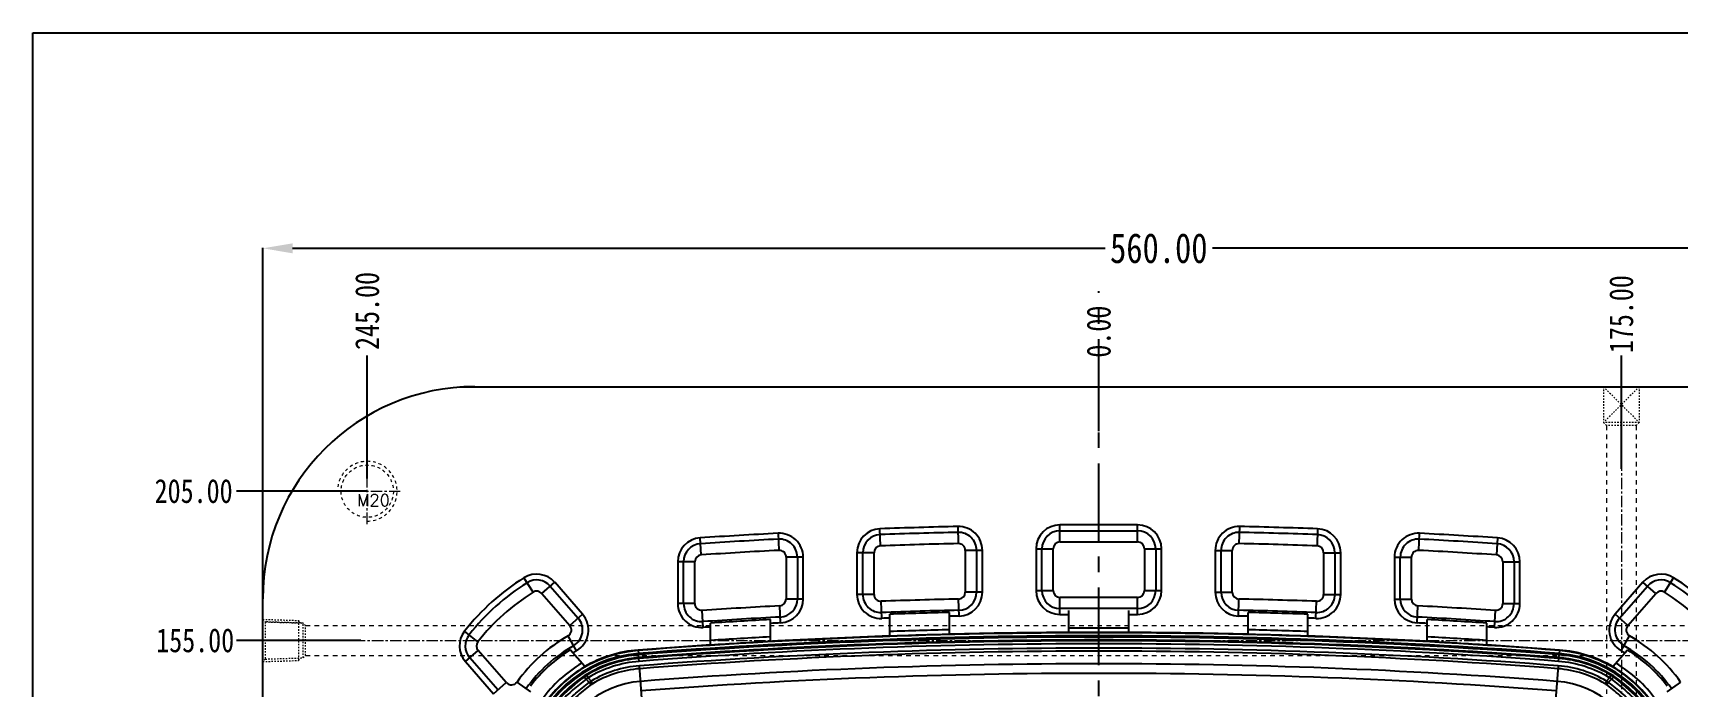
# Model space of a CAD drawing. Header units: millimetres. Extents: x 1147 to 12155, y -6137 to -4403.
# Drawn here: x 3747 to 4297, y -5124 to -4905 of the extents above; entities that cross this region are included whole.
import ezdxf

# ---------------------------------------------------------------- set-up
doc = ezdxf.new("R2010")
doc.units = ezdxf.units.MM
doc.header["$LTSCALE"] = 16.335
doc.header["$PDMODE"] = 3
doc.header["$PDSIZE"] = 0.3125
doc.linetypes.add('CENTER', pattern=[0.6, 0.375, -0.075, 0.075, -0.075])
doc.linetypes.add('HIDDEN', pattern=[0.2, 0.1, -0.1])
doc.layers.get('0').update_dxf_attribs({"linetype": 'CONTINUOUS'})
doc.layers.get('Defpoints').update_dxf_attribs({"linetype": 'CONTINUOUS'})
doc.layers.add('cool', color=153, linetype='HIDDEN', lineweight=9)
doc.layers.add('screw', color=33, linetype='CONTINUOUS', lineweight=13)
doc.layers.add('DEFAULT_2', color=8, linetype='HIDDEN')
doc.styles.get("Standard").update_dxf_attribs({"font": 'txt', "width": 0.8})
doc.styles.add('TXT', font='txt.shx', dxfattribs={"bigfont": 'gbcbig.shx'})
doc.dimstyles.get("Standard").update_dxf_attribs({"dimtxt": 0.15625, "dimasz": 0.1875, "dimexe": 0.125, "dimexo": 0.0625, "dimtad": 0, "dimtih": 1, "dimtoh": 1, "dimdsep": 46, "dimtxsty": 'Standard', "dimcen": 0.09, "dimadec": 0, "dimazin": 0, "dimtp": 0.01, "dimtm": 0.01, "dimtfac": 1, "dimtofl": 0, "dimtmove": 0, "dimatfit": 3, "dimfxl": 0, "dimtolj": 1, "dimarcsym": 0})
doc.dimstyles.new('STANDARD$0', dxfattribs={"dimscale": 2, "dimtxt": 3, "dimasz": 3, "dimexe": 1.25, "dimexo": 0.625, "dimgap": 0.5, "dimtad": 0, "dimdsep": 46, "dimlunit": 6, "dimtxsty": 'Standard', "dimblk": 'CLOSEDBLANK', "dimcen": 0, "dimclrt": 2, "dimazin": 2, "dimtfac": 2, "dimtmove": 1, "dimatfit": 3, "dimfxl": 0, "dimtolj": 1, "dimtzin": 0, "dimarcsym": 0})

# ---------------------------------------------------------------- blocks, each defined once
blk = doc.blocks.new('screw_m20_g')
at = {"layer": 'screw', "color": 1, "linetype": 'CENTER', "ltscale": 0.621977}
for p, q in [((0, -11), (0, 11)), ((-11, 0), (11, 0))]:
    blk.add_line(p, q, dxfattribs=at)
at = {"layer": 'screw', "linetype": 'HIDDEN', "ltscale": 0.621977}
blk.add_circle((0, 0), 8.75, dxfattribs=at)
at = {"layer": 'screw', "color": 92, "linetype": 'HIDDEN', "ltscale": 0.621977}
blk.add_arc((0, 0), 10, 270, 180, dxfattribs=at)
at = {"layer": 'screw', "color": 6, "style": 'TXT'}
blk.add_text('M20', height=4, dxfattribs=at).set_placement((-3.4, -5))
blk = doc.blocks.new('cool_jt_f12')
at = {"layer": 'cool', "ltscale": 0.3}
for p, q in [((0, 7.0785), (0.856, 6.2225)), ((0, 7.0785), (12, 6.7035)), ((0.856, 6.2225), (0.856, -6.2225)), ((13.5, 5.827375), (0.856, 6.2225)), ((0.856, 6.2225), (13.5, 5.827375)), ((12, 6.7035), (12.856, 5.8475)), ((12, 6.7035), (12, -6.7035)), ((14.327375, 5), (13.5, 5.827375)), ((13.5, -5.827375), (13.5, 5.827375)), ((14.327375, -5), (14.327375, 5)), ((13.5, -5.827375), (14.327375, -5)), ((0.856, -6.2225), (0, -7.0785)), ((0, -7.0785), (12, -6.7035)), ((0.856, -6.2225), (13.5, -5.827375)), ((12, -6.7035), (12.856, -5.8475))]:
    blk.add_line(p, q, dxfattribs=at)
blk = doc.blocks.new('*D700')
at = {"color": 4, "lineweight": -2}
for p, q in [((3823.73, -5094.71), (3823.73, -4977.3)), ((3833.73, -4977.43), (4105.82, -4977.43)), ((4373.73, -4977.43), (4141.82, -4977.43)), ((4383.73, -5094.71), (4383.73, -4977.3))]:
    blk.add_line(p, q, dxfattribs=at)
at = {"color": 4}
for points in [[(3833.73, -4975.76), (3833.73, -4979.1), (3823.73, -4977.43)], [(4373.73, -4975.76), (4373.73, -4979.1), (4383.73, -4977.43)]]:
    blk.add_solid(points, dxfattribs=at)
at = {"layer": 'Defpoints', "color": 0}
for p in [(3823.73, -4977.43), (3823.73, -5094.77), (4383.73, -5094.77)]:
    blk.add_point(p, dxfattribs=at)
at = {"color": 6, "insert": (4123.82, -4977.43), "char_height": 10, "attachment_point": 5}
blk.add_mtext('\\A1;560.00', dxfattribs=at)
blk = doc.blocks.new('*D704')
at = {"color": 4, "lineweight": -2}
blk.add_line((4350.88, -5108.77), (4392.48, -5108.77), dxfattribs=at)
at = {"layer": 'Defpoints', "color": 0}
for p in [(4350.82, -5108.77), (4392.48, -5108.77), (4103.73, -5263.77)]:
    blk.add_point(p, dxfattribs=at)
at = {"color": 6, "insert": (4406.34, -5108.77), "char_height": 8, "attachment_point": 5}
blk.add_mtext('\\A1;155.00', dxfattribs=at)
blk = doc.blocks.new('*D705')
at = {"color": 4, "lineweight": -2}
blk.add_line((4348.79, -5058.77), (4392.48, -5058.77), dxfattribs=at)
at = {"layer": 'Defpoints', "color": 0}
for p in [(4348.73, -5058.77), (4392.48, -5058.77), (4103.73, -5263.77)]:
    blk.add_point(p, dxfattribs=at)
at = {"color": 6, "insert": (4406.88, -5058.77), "char_height": 8, "attachment_point": 5}
blk.add_mtext('\\A1;205.00', dxfattribs=at)
blk = doc.blocks.new('*D711')
at = {"color": 4, "lineweight": -2}
blk.add_line((4103.73, -5038.7), (4103.73, -5013.34), dxfattribs=at)
at = {"layer": 'Defpoints', "color": 0}
for p in [(4103.73, -5013.34), (4103.73, -5038.76), (4103.73, -5263.77)]:
    blk.add_point(p, dxfattribs=at)
at = {"color": 6, "insert": (4103.73, -5005.34), "char_height": 8, "attachment_point": 5, "rotation": 90}
blk.add_mtext('\\A1;0.00', dxfattribs=at)
blk = doc.blocks.new('*D712')
at = {"color": 4, "lineweight": -2}
blk.add_line((4278.73, -5051.26), (4278.73, -5013.34), dxfattribs=at)
at = {"layer": 'Defpoints', "color": 0}
for p in [(4278.73, -5013.34), (4278.73, -5051.32), (4103.73, -5263.77)]:
    blk.add_point(p, dxfattribs=at)
at = {"color": 6, "insert": (4278.73, -4999.48), "char_height": 8, "attachment_point": 5, "rotation": 90}
blk.add_mtext('\\A1;175.00', dxfattribs=at)
blk = doc.blocks.new('*D713')
at = {"color": 4, "lineweight": -2}
blk.add_line((4348.73, -5054.5), (4348.73, -5013.34), dxfattribs=at)
at = {"layer": 'Defpoints', "color": 0}
for p in [(4348.73, -5013.34), (4348.73, -5054.56), (4103.73, -5263.77)]:
    blk.add_point(p, dxfattribs=at)
at = {"color": 6, "insert": (4348.73, -4998.41), "char_height": 8, "attachment_point": 5, "rotation": 90}
blk.add_mtext('\\A1;245.00', dxfattribs=at)
blk = doc.blocks.new('*D715')
at = {"color": 4, "lineweight": -2}
blk.add_line((3856.58, -5108.77), (3814.98, -5108.77), dxfattribs=at)
at = {"layer": 'Defpoints', "color": 0}
for p in [(3814.98, -5108.77), (3856.64, -5108.77), (4103.73, -5263.77)]:
    blk.add_point(p, dxfattribs=at)
at = {"color": 6, "insert": (3801.11, -5108.77), "char_height": 8, "attachment_point": 5}
blk.add_mtext('\\A1;155.00', dxfattribs=at)
blk = doc.blocks.new('*D716')
at = {"color": 4, "lineweight": -2}
blk.add_line((3858.67, -5058.77), (3814.98, -5058.77), dxfattribs=at)
at = {"layer": 'Defpoints', "color": 0}
for p in [(3814.98, -5058.77), (3858.73, -5058.77), (4103.73, -5263.77)]:
    blk.add_point(p, dxfattribs=at)
at = {"color": 6, "insert": (3800.58, -5058.77), "char_height": 8, "attachment_point": 5}
blk.add_mtext('\\A1;205.00', dxfattribs=at)
blk = doc.blocks.new('*D721')
at = {"color": 4, "lineweight": -2}
blk.add_line((3858.73, -5054.5), (3858.73, -5013.34), dxfattribs=at)
at = {"layer": 'Defpoints', "color": 0}
for p in [(3858.73, -5013.34), (3858.73, -5054.56), (4103.73, -5263.77)]:
    blk.add_point(p, dxfattribs=at)
at = {"color": 6, "insert": (3858.73, -4998.41), "char_height": 8, "attachment_point": 5, "rotation": 90}
blk.add_mtext('\\A1;245.00', dxfattribs=at)
blk = doc.blocks.new('cool_jt_g15')
at = {"layer": 'cool', "ltscale": 0.3}
for p, q in [((0, 6), (12, 6)), ((0, 6), (12, -6)), ((0, -6), (12, 6)), ((12, -6), (12, 6)), ((12, 6), (13, 5)), ((13, -5), (13, 5)), ((12, -6), (13, -5)), ((0, -6), (12, -6))]:
    blk.add_line(p, q, dxfattribs=at)
blk = doc.blocks.new('37')
at = {"layer": 'cool', "color": 1, "linetype": 'CENTER', "ltscale": 0.621977}
for p, q in [((1175, 240), (1175, 59)), ((1175, -89.89), (1175, 59)), ((1183.89, 50), (720, 50)), ((720, -81), (1175, -81))]:
    blk.add_line(p, q, dxfattribs=at)
at = {"layer": 'cool', "ltscale": 0.932966}
for p, q in [((1170, 227), (1170, 55)), ((1180, 227), (1180, 55)), ((1170, 55), (734.33, 55)), ((1180, 45), (1170, 55)), ((1180, 55), (1170, 45)), ((1181, 55), (1180, 55)), ((1181, 55), (1181, 45)), ((1181, 55), (1183.89, 50)), ((1183.89, 50), (1181, 45)), ((1170, 45), (734.33, 45)), ((1170, -76), (1170, 45)), ((1180, -87), (1180, 45)), ((1180, 45), (1181, 45)), ((734.33, -76), (1170, -76)), ((1175, -81), (1170, -76)), ((1170, -86), (1175, -81)), ((734.33, -86), (1170, -86)), ((1170, -86), (1170, -87)), ((1180, -87), (1170, -87)), ((1175, -89.89), (1170, -87)), ((1180, -87), (1175, -89.89))]:
    blk.add_line(p, q, dxfattribs=at)
at = {"layer": 'cool', "ltscale": 0.3}
for p, q in [((720.86, -74.78), (720, -73.92)), ((720, -73.92), (732, -74.3)), ((720.86, -87.22), (720.86, -74.78)), ((720.86, -74.78), (733.5, -75.17)), ((732, -74.3), (732.86, -75.15)), ((732, -87.7), (732, -74.3)), ((733.5, -75.17), (734.33, -76)), ((733.5, -75.17), (733.5, -86.83)), ((734.33, -76), (734.33, -86)), ((720, -88.08), (720.86, -87.22)), ((720, -88.08), (732, -87.7)), ((733.5, -86.83), (720.86, -87.22)), ((720.86, -87.22), (733.5, -86.83)), ((732, -87.7), (732.86, -86.85)), ((734.33, -86), (733.5, -86.83))]:
    blk.add_line(p, q, dxfattribs=at)
at = {"layer": 'cool', "ltscale": 0.932966, "extrusion": (0, 0, -1), "zscale": -1}
for name, p, rotation in [('cool_jt_g15', (-1175, 240), 270), ('cool_jt_f12', (-720, 50), 180)]:
    blk.add_blockref(name, p, dxfattribs=dict(at, rotation=rotation))

msp = doc.modelspace()

# ---------------------------------------------------------------- linework, layer by layer
at = {"color": 1, "linetype": 'CENTER', "ltscale": 4.241886}
msp.add_line((4103.729, -5532.772), (4103.729, -4991.772), dxfattribs=at)
at = {"color": 7, "linetype": 'Continuous'}
for p, q in [((3889.729, -5023.772), (4317.729, -5023.772)), ((4030.647, -5077.082), (4030.443, -5071.373)), ((4056.545, -5070.605), (4056.676, -5076.316)), ((4090.729, -5075.774), (4090.729, -5070.062)), ((4116.729, -5070.062), (4090.729, -5070.062)), ((4116.729, -5075.774), (4116.729, -5070.062)), ((4150.782, -5076.316), (4150.913, -5070.605)), ((4177.015, -5071.373), (4176.811, -5077.082)), ((3970.58, -5080.118), (3970.208, -5074.417)), ((3996.309, -5072.88), (3996.609, -5078.585)), ((4090.729, -5072.015), (4116.729, -5072.015)), ((4090.729, -5075.774), (4116.729, -5075.774)), ((4210.849, -5078.585), (4211.148, -5072.88)), ((4237.25, -5074.417), (4236.878, -5080.118)), ((3962.729, -5082.4), (3962.729, -5096.43)), ((3968.441, -5082.4), (3962.729, -5082.4)), ((3964.683, -5096.43), (3964.683, -5082.4)), ((3968.441, -5096.43), (3968.441, -5082.4)), ((3999.016, -5080.869), (3999.016, -5094.888)), ((4004.729, -5080.869), (3999.016, -5080.869)), ((4002.775, -5080.869), (4002.775, -5094.888)), ((4004.729, -5094.888), (4004.729, -5080.869)), ((4022.729, -5079.368), (4022.729, -5093.377)), ((4028.441, -5079.368), (4022.729, -5079.368)), ((4024.683, -5093.377), (4024.683, -5079.368)), ((4028.441, -5093.377), (4028.441, -5079.368)), ((4059.016, -5078.603), (4059.016, -5092.607)), ((4064.729, -5078.603), (4059.016, -5078.603)), ((4062.775, -5078.603), (4062.775, -5092.607)), ((4064.729, -5092.607), (4064.729, -5078.603)), ((4082.729, -5078.062), (4082.729, -5092.062)), ((4082.729, -5078.062), (4088.441, -5078.062)), ((4084.683, -5092.062), (4084.683, -5078.062)), ((4088.441, -5092.062), (4088.441, -5078.062)), ((4119.016, -5078.062), (4119.016, -5092.062)), ((4119.016, -5078.062), (4124.729, -5078.062)), ((4122.775, -5078.062), (4122.775, -5092.062)), ((4124.729, -5092.062), (4124.729, -5078.062)), ((4142.729, -5078.603), (4142.729, -5092.607)), ((4142.729, -5078.603), (4148.441, -5078.603)), ((4144.683, -5092.607), (4144.683, -5078.603)), ((4148.441, -5092.607), (4148.441, -5078.603)), ((4179.016, -5079.368), (4179.016, -5093.377)), ((4179.016, -5079.368), (4184.729, -5079.368)), ((4182.775, -5079.368), (4182.775, -5093.377)), ((4184.729, -5093.377), (4184.729, -5079.368)), ((4202.729, -5080.869), (4202.729, -5094.888)), ((4202.729, -5080.869), (4208.441, -5080.869)), ((4204.683, -5094.888), (4204.683, -5080.869)), ((4208.441, -5094.888), (4208.441, -5080.869)), ((4239.016, -5082.4), (4239.016, -5096.43)), ((4239.016, -5082.4), (4244.729, -5082.4)), ((4242.775, -5082.4), (4242.775, -5096.43)), ((4244.729, -5096.43), (4244.729, -5082.4)), ((3914.254, -5092.617), (3911.221, -5087.776)), ((4293.204, -5092.617), (4296.237, -5087.776)), ((3917.191, -5093.05), (3921.494, -5089.292)), ((3917.191, -5093.05), (3926.548, -5103.762)), ((3920.022, -5090.578), (3929.378, -5101.289)), ((3930.85, -5100.004), (3921.494, -5089.292)), ((4028.441, -5093.377), (4022.729, -5093.377)), ((4064.729, -5092.607), (4059.016, -5092.607)), ((4082.729, -5092.062), (4088.441, -5092.062)), ((4119.016, -5092.062), (4124.729, -5092.062)), ((4142.729, -5092.607), (4148.441, -5092.607)), ((4179.016, -5093.377), (4184.729, -5093.377)), ((4285.964, -5089.292), (4276.608, -5100.004)), ((4278.079, -5101.289), (4287.436, -5090.578)), ((4280.91, -5103.762), (4290.267, -5093.05)), ((4290.267, -5093.05), (4285.964, -5089.292)), ((3823.729, -5432.772), (3823.729, -5094.772)), ((3968.441, -5096.43), (3962.729, -5096.43)), ((3971.254, -5104.413), (3970.883, -5098.772)), ((3997.151, -5102.877), (3996.85, -5097.172)), ((4004.729, -5094.888), (3999.016, -5094.888)), ((4031.017, -5101.372), (4030.811, -5095.663)), ((4056.914, -5100.605), (4056.782, -5094.894)), ((4090.729, -5100.062), (4090.729, -5094.349)), ((4116.729, -5094.349), (4090.729, -5094.349)), ((4116.729, -5098.108), (4090.729, -5098.108)), ((4093.729, -5106.087), (4093.729, -5098.759)), ((4113.729, -5106.087), (4113.729, -5098.759)), ((4116.729, -5100.062), (4116.729, -5094.349)), ((4150.543, -5100.605), (4150.676, -5094.894)), ((4176.441, -5101.372), (4176.647, -5095.663)), ((4202.729, -5094.888), (4208.441, -5094.888)), ((4210.307, -5102.877), (4210.608, -5097.172)), ((4236.204, -5104.413), (4236.575, -5098.772)), ((4239.016, -5096.43), (4244.729, -5096.43)), ((3926.548, -5103.762), (3930.85, -5100.004)), ((3973.729, -5110.264), (3973.729, -5102.946)), ((3993.729, -5109.07), (3993.729, -5101.756)), ((4033.729, -5107.279), (4033.729, -5099.972)), ((4053.729, -5106.683), (4053.729, -5099.378)), ((4090.729, -5100.062), (4093.729, -5100.062)), ((4113.729, -5100.062), (4116.729, -5100.062)), ((4153.729, -5106.683), (4153.729, -5099.378)), ((4173.729, -5107.279), (4173.729, -5099.972)), ((4213.729, -5109.07), (4213.729, -5101.756)), ((4233.729, -5110.264), (4233.729, -5102.946)), ((4280.91, -5103.762), (4276.608, -5100.004)), ((3895.813, -5109.177), (3891.325, -5105.643)), ((3928.798, -5112.21), (3925.961, -5107.252)), ((4093.729, -5104.562), (4113.729, -5104.562)), ((4278.66, -5112.21), (4281.497, -5107.252)), ((3891.585, -5115.855), (3895.888, -5112.097)), ((3902.47, -5125.347), (3893.057, -5114.57)), ((3905.301, -5122.874), (3895.888, -5112.097)), ((3931.563, -5117.542), (3926.683, -5111.954)), ((3949.462, -5111.982), (3949.55, -5113.121)), ((3949.754, -5115.773), (3949.582, -5113.536)), ((4257.704, -5115.773), (4257.876, -5113.536)), ((4257.996, -5111.982), (4257.908, -5113.121)), ((4275.894, -5117.542), (4280.775, -5111.954)), ((3891.585, -5115.855), (3900.998, -5126.632)), ((3932.667, -5121.311), (3932.151, -5120.47)), ((3951.179, -5134.314), (3949.867, -5117.245)), ((4257.591, -5117.245), (4256.374, -5133.078)), ((4275.307, -5120.47), (4274.791, -5121.311)), ((3900.998, -5126.632), (3905.301, -5122.874)), ((3913.535, -5126.017), (3908.885, -5122.698)), ((3931.997, -5121.704), (3933.097, -5122.884)), ((3932.667, -5121.311), (3933.695, -5122.414)), ((3934.204, -5123.259), (3933.695, -5122.414)), ((4273.763, -5122.414), (4273.254, -5123.259)), ((4273.763, -5122.414), (4274.791, -5121.311)), ((4274.36, -5122.884), (4275.461, -5121.704)), ((4298.573, -5122.698), (4293.923, -5126.017))]:
    msp.add_line(p, q, dxfattribs=at)
msp.add_lwpolyline([(3746.749, -4905.276), (4655.71, -4905.276), (4655.71, -5670.384), (3746.749, -5670.384)], close=True)
for centre, radius, start, end in [((3894.729, -5094.772), 71, 90, 180), ((4030.729, -5079.368), 8, 92.04984, 180), ((4103.729, -7118.947), 2048.885, 91.319594, 92.049839), ((4056.729, -5078.603), 8, 0, 91.31959), ((4090.729, -5078.062), 8, 90, 180), ((4116.729, -5078.062), 8, 0, 90), ((4150.729, -5078.603), 8, 88.68041, 180), ((4103.729, -7118.947), 2048.885, 87.950161, 88.680406), ((4176.729, -5079.368), 8, 0, 87.95016), ((3970.729, -5082.4), 8, 93.73649, 180), ((3970.729, -5082.4), 6.046, 93.73649, 180), ((4103.729, -7118.947), 2048.885, 93.005295, 93.736489), ((4103.729, -7118.947), 2046.931, 93.005295, 93.736489), ((3996.729, -5080.869), 8, 0, 93.0053), ((3996.729, -5080.869), 6.046, 0, 93.0053), ((4030.729, -5079.368), 6.046, 92.04984, 180), ((4103.729, -7118.947), 2046.931, 91.319594, 92.049839), ((4103.729, -7118.947), 2043.172, 91.319594, 92.049839), ((4056.729, -5078.603), 6.046, 0, 91.31959), ((4056.729, -5078.603), 2.287, 0, 91.31959), ((4090.729, -5078.062), 6.046, 90, 180), ((4090.729, -5078.062), 2.287, 90, 180), ((4116.729, -5078.062), 6.046, 0, 90), ((4116.729, -5078.062), 2.287, 0, 90), ((4150.729, -5078.603), 6.046, 88.68041, 180), ((4150.729, -5078.603), 2.287, 88.68041, 180), ((4103.729, -7118.947), 2043.172, 87.950161, 88.680406), ((4103.729, -7118.947), 2046.931, 87.950161, 88.680406), ((4176.729, -5079.368), 6.046, 0, 87.95016), ((4210.729, -5080.869), 8, 86.9947, 180), ((4210.729, -5080.869), 6.046, 86.9947, 180), ((4103.729, -7118.947), 2046.931, 86.263511, 86.994705), ((4103.729, -7118.947), 2048.885, 86.263511, 86.994705), ((4236.729, -5082.4), 6.046, 0, 86.26351), ((4236.729, -5082.4), 8, 0, 86.26351), ((3970.729, -5082.4), 2.287, 93.73649, 180), ((4103.729, -7118.947), 2043.172, 93.005295, 93.736489), ((3996.729, -5080.869), 2.287, 0, 93.0053), ((4030.729, -5079.368), 2.287, 92.04984, 180), ((4176.729, -5079.368), 2.287, 0, 87.95016), ((4210.729, -5080.869), 2.287, 86.9947, 180), ((4103.729, -7118.947), 2043.172, 86.263511, 86.994705), ((4236.729, -5082.4), 2.287, 0, 86.26351), ((3952.689, -5153.963), 78.105, 122.06837, 141.7823), ((3915.468, -5094.555), 8, 41.13645, 122.06837), ((4291.989, -5094.555), 8, 57.93163, 138.86355), ((4254.769, -5153.963), 78.105, 38.2177, 57.93163), ((3952.689, -5153.963), 76.151, 122.06837, 141.7823), ((3952.689, -5153.963), 72.392, 122.06837, 141.7823), ((3915.468, -5094.555), 6.046, 41.13645, 122.06837), ((3915.468, -5094.555), 2.287, 41.13645, 122.06837), ((4030.729, -5093.377), 8, 180, 272.064), ((4030.729, -5093.377), 6.046, 180, 272.064), ((4030.729, -5093.377), 2.287, 180, 272.064), ((4056.729, -5092.607), 2.287, 271.32871, 0), ((4056.729, -5092.607), 6.046, 271.32871, 0), ((4056.729, -5092.607), 8, 271.32871, 0), ((4090.729, -5092.062), 8, 180, 270), ((4090.729, -5092.062), 6.046, 180, 270), ((4090.729, -5092.062), 2.287, 180, 270), ((4116.729, -5092.062), 8, 270, 0), ((4116.729, -5092.062), 6.046, 270, 0), ((4116.729, -5092.062), 2.287, 270, 0), ((4150.729, -5092.607), 8, 180, 268.67129), ((4150.729, -5092.607), 6.046, 180, 268.67129), ((4150.729, -5092.607), 2.287, 180, 268.67129), ((4176.729, -5093.377), 8, 267.936, 0), ((4176.729, -5093.377), 6.046, 267.936, 0), ((4176.729, -5093.377), 2.287, 267.936, 0), ((4291.989, -5094.555), 6.046, 57.93163, 138.86355), ((4291.989, -5094.555), 2.287, 57.93163, 138.86355), ((4254.769, -5153.963), 72.392, 38.2177, 57.93163), ((4254.769, -5153.963), 76.151, 38.2177, 57.93163), ((3970.729, -5096.43), 8, 180, 273.76233), ((3970.729, -5096.43), 6.046, 180, 273.76233), ((3970.729, -5096.43), 2.287, 179.99951, 226.88351), ((4103.729, -7118.947), 2024.597, 93.026072, 93.762335), ((3996.729, -5094.888), 2.287, 273.02607, 0), ((3996.729, -5094.888), 6.046, 273.02607, 0), ((3996.729, -5094.888), 8, 273.02607, 0), ((4103.729, -7118.947), 2024.597, 91.328711, 92.064003), ((4103.729, -7118.947), 2020.838, 91.328711, 92.064003), ((4103.729, -7118.947), 2020.838, 87.935997, 88.671289), ((4103.729, -7118.947), 2024.597, 87.935997, 88.671289), ((4210.729, -5094.888), 8, 180, 266.97393), ((4210.729, -5094.888), 6.046, 180, 266.97393), ((4210.729, -5094.888), 2.287, 180, 266.97393), ((4103.729, -7118.947), 2024.597, 86.237665, 86.973928), ((4236.729, -5096.43), 8, 266.23767, 0), ((4236.729, -5096.43), 6.046, 266.23767, 0), ((4236.729, -5096.43), 2.287, 313.1202, 0.00049), ((3924.825, -5105.267), 2.287, 299.77857, 41.13645), ((3924.825, -5105.267), 6.046, 299.77857, 41.13645), ((3924.825, -5105.267), 8, 299.77857, 41.13645), ((4103.729, -7118.947), 2020.838, 93.026072, 93.762335), ((4103.729, -7118.947), 2018.885, 93.691944, 93.762335), ((4103.729, -7118.947), 2020.187, 93.121322, 93.68956), ((4103.729, -7118.947), 2018.885, 93.026072, 93.123338), ((4103.729, -7118.947), 2018.885, 91.986993, 92.064003), ((4103.729, -7118.947), 2020.187, 91.418226, 91.985711), ((4103.729, -7118.947), 2018.885, 91.328711, 91.419141), ((4103.729, -7118.947), 2018.885, 88.580859, 88.671289), ((4103.729, -7118.947), 2020.187, 88.014289, 88.581774), ((4103.729, -7118.947), 2018.885, 87.935997, 88.013007), ((4103.729, -7118.947), 2018.885, 86.876662, 86.973928), ((4103.729, -7118.947), 2020.838, 86.237665, 86.973928), ((4103.729, -7118.947), 2020.187, 86.31044, 86.878678), ((4103.729, -7118.947), 2018.885, 86.237665, 86.308056), ((4282.633, -5105.267), 8, 138.86355, 240.22143), ((4282.633, -5105.267), 6.046, 138.86355, 240.22143), ((4282.633, -5105.267), 2.287, 138.86355, 240.22143), ((3897.61, -5110.593), 8, 141.7823, 221.13645), ((3897.61, -5110.593), 6.046, 141.7823, 221.13645), ((3897.61, -5110.593), 2.287, 141.7823, 221.13645), ((3952.689, -5153.963), 53.817, 119.77857, 144.48276), ((4103.729, -7118.947), 2012.747, 85.604565, 94.395435), ((4103.729, -7118.947), 2011.743, 85.604565, 94.395435), ((4103.729, -7118.947), 2011.326, 85.604565, 94.395435), ((4103.729, -7118.947), 2010.339, 85.604565, 94.395435), ((4103.729, -7118.947), 2010.069, 85.604565, 94.395435), ((4103.729, -7118.947), 2009.082, 85.604565, 94.395435), ((4103.729, -7118.947), 2014.385, 93.130322, 93.700203), ((4103.729, -7118.947), 2012.832, 93.132739, 93.703061), ((4103.729, -7118.947), 2012.885, 91.992918, 93.132657), ((4103.729, -7118.947), 2014.385, 91.422312, 91.991433), ((4103.729, -7118.947), 2012.832, 91.423409, 91.99297), ((4103.729, -7118.947), 2012.885, 90.284646, 91.423372), ((4103.729, -7118.947), 2012.832, 89.715346, 90.284654), ((4103.729, -7118.947), 2012.885, 88.576628, 89.715354), ((4103.729, -7118.947), 2014.385, 88.008567, 88.577688), ((4103.729, -7118.947), 2012.832, 88.00703, 88.576591), ((4103.729, -7118.947), 2012.885, 86.867343, 88.007082), ((4103.729, -7118.947), 2014.385, 86.299797, 86.869678), ((4103.729, -7118.947), 2012.832, 86.296939, 86.867261), ((4254.769, -5153.963), 53.817, 35.51724, 60.22143), ((3952.689, -5153.963), 41.967, 94.39543, 169.27271), ((3952.689, -5153.963), 50.058, 119.77857, 144.48276), ((3952.689, -5153.963), 40.963, 94.39543, 169.27271), ((3952.689, -5153.963), 40.546, 94.39543, 169.27271), ((3952.689, -5153.963), 49.407, 121.76053, 142.75576), ((3952.689, -5153.963), 39.559, 94.39543, 169.27271), ((3952.689, -5153.963), 48.105, 119.77857, 121.50419), ((3952.689, -5153.963), 42.105, 94.39543, 120.1155), ((3952.689, -5153.963), 39.289, 94.39543, 121.51729), ((4103.729, -7118.947), 2012.885, 93.702964, 94.395435), ((4103.729, -7118.947), 2007.606, 85.604565, 94.395435), ((4103.729, -7118.947), 2006.619, 85.604565, 94.395435), ((4103.729, -7118.947), 2012.885, 85.604565, 86.297036), ((4254.769, -5153.963), 39.289, 58.48271, 85.60457), ((4254.769, -5153.963), 39.559, 10.72729, 85.60457), ((4254.769, -5153.963), 40.546, 10.72729, 85.60457), ((4254.769, -5153.963), 40.963, 10.72729, 85.60457), ((4254.769, -5153.963), 41.967, 10.72729, 85.60457), ((4254.769, -5153.963), 42.105, 59.8845, 85.60457), ((4254.769, -5153.963), 48.105, 58.49581, 60.22143), ((4254.769, -5153.963), 50.058, 35.51724, 60.22143), ((4254.769, -5153.963), 49.407, 37.24434, 58.23958), ((3952.689, -5153.963), 43.605, 120.49919, 144.32818), ((3952.689, -5153.963), 42.052, 120.10159, 144.8244), ((3952.689, -5153.963), 38.302, 94.39543, 121.51729), ((3952.689, -5153.963), 36.826, 94.39543, 121.05032), ((3952.689, -5153.963), 35.839, 94.39543, 121.0501), ((4103.729, -7118.947), 2002.364, 85.604565, 94.395435), ((4103.729, -7118.947), 1999.166, 85.604565, 94.395435), ((4254.769, -5153.963), 35.839, 58.94995, 85.60457), ((4254.769, -5153.963), 36.826, 58.94968, 85.60457), ((4254.769, -5153.963), 38.302, 58.48271, 85.60457), ((4254.769, -5153.963), 42.052, 35.1756, 59.89841), ((4254.769, -5153.963), 43.605, 35.67194, 59.50095), ((3907.023, -5121.369), 2.287, 221.13645, 324.48276), ((3952.689, -5153.963), 31.584, 94.39543, 169.27271), ((3944.018, -5136.139), 17.175, 126.94787, 129.48409), ((4254.769, -5153.963), 31.584, 10.72729, 85.60457), ((4263.828, -5135.646), 16.547, 50.46787, 53.10027)]:
    msp.add_arc(centre, radius, start, end, dxfattribs=at)
for points in [[(3969.966, -5098.587), (3969.672, -5098.483), (3969.393, -5098.313), (3969.165, -5098.1)], [(3970.879, -5098.713), (3970.572, -5098.733), (3970.256, -5098.689), (3969.966, -5098.587)], [(4237.492, -5098.587), (4237.202, -5098.689), (4236.885, -5098.733), (4236.579, -5098.713)], [(4238.292, -5098.1), (4238.064, -5098.313), (4237.786, -5098.483), (4237.492, -5098.587)]]:
    msp.add_open_spline(points, degree=3, dxfattribs=at)
for points, knots in [([(3931.179, -5121.137), (3931.254, -5121.079), (3931.569, -5120.843), (3931.897, -5120.625), (3932.151, -5120.47)], [0, 0, 0, 0, 0.2422026, 1, 1, 1, 1]), ([(4275.307, -5120.47), (4275.393, -5120.522), (4275.725, -5120.732), (4276.047, -5120.958), (4276.279, -5121.137)], [0, 0, 0, 0, 0.255576, 1, 1, 1, 1]), ([(3922.991, -5128.306), (3924.28, -5127.029), (3926.925, -5124.539), (3929.742, -5122.245), (3931.179, -5121.137)], [0, 0, 0, 0, 0.5000066, 1, 1, 1, 1]), ([(3931.997, -5121.704), (3930.505, -5122.874), (3927.577, -5125.285), (3924.811, -5127.881), (3923.46, -5129.211)], [0, 0, 0, 0, 0.5000359, 1, 1, 1, 1]), ([(3924.517, -5130.344), (3925.828, -5128.972), (3928.565, -5126.335), (3931.557, -5123.991), (3933.097, -5122.884)], [0, 0, 0, 0, 0.5000901, 1, 1, 1, 1]), ([(3933.892, -5123.466), (3933.116, -5124.04), (3931.546, -5125.229), (3928.521, -5127.753), (3926.371, -5129.813), (3925.003, -5131.229)], [0, 0, 0, 0, 0.2450896, 0.5000844, 1, 1, 1, 1]), ([(3931.179, -5121.137), (3931.234, -5121.129), (3931.372, -5121.162), (3931.666, -5121.332), (3931.869, -5121.543), (3931.997, -5121.704)], [0, 0, 0, 0, 0.1619529, 0.3969743, 1, 1, 1, 1]), ([(3932.667, -5121.311), (3932.607, -5121.34), (3932.376, -5121.458), (3932.154, -5121.593), (3931.997, -5121.704)], [0, 0, 0, 0, 0.257327, 1, 1, 1, 1]), ([(3933.097, -5122.884), (3933.225, -5123.052), (3933.424, -5123.269), (3933.715, -5123.441), (3933.842, -5123.472), (3933.892, -5123.466)], [0, 0, 0, 0, 0.6269965, 0.8508979, 1, 1, 1, 1]), ([(3934.204, -5123.259), (3934.177, -5123.276), (3934.07, -5123.341), (3933.967, -5123.411), (3933.892, -5123.466)], [0, 0, 0, 0, 0.2566839, 1, 1, 1, 1]), ([(4273.566, -5123.466), (4273.541, -5123.448), (4273.44, -5123.376), (4273.335, -5123.308), (4273.254, -5123.259)], [0, 0, 0, 0, 0.2411649, 1, 1, 1, 1]), ([(4274.36, -5122.884), (4274.238, -5123.046), (4274.042, -5123.259), (4273.755, -5123.435), (4273.62, -5123.472), (4273.565, -5123.466)], [0, 0, 0, 0, 0.6027714, 0.8377414, 1, 1, 1, 1]), ([(4282.455, -5131.228), (4281.783, -5130.536), (4280.391, -5129.142), (4278.195, -5127.136), (4275.912, -5125.229), (4274.342, -5124.04), (4273.566, -5123.466)], [0, 0, 0, 0, 0.2450214, 0.4999664, 0.7549413, 1, 1, 1, 1]), ([(4274.36, -5122.884), (4275.901, -5123.991), (4278.893, -5126.335), (4281.629, -5128.973), (4282.94, -5130.344)], [0, 0, 0, 0, 0.4999396, 1, 1, 1, 1]), ([(4275.461, -5121.704), (4275.41, -5121.668), (4275.195, -5121.524), (4274.968, -5121.397), (4274.791, -5121.311)], [0, 0, 0, 0, 0.2406772, 1, 1, 1, 1]), ([(4276.279, -5121.137), (4276.225, -5121.129), (4276.089, -5121.161), (4275.793, -5121.331), (4275.59, -5121.542), (4275.461, -5121.704)], [0, 0, 0, 0, 0.1594086, 0.3923276, 1, 1, 1, 1]), ([(4275.461, -5121.704), (4276.952, -5122.874), (4279.881, -5125.285), (4282.646, -5127.882), (4283.998, -5129.211)], [0, 0, 0, 0, 0.5000374, 1, 1, 1, 1]), ([(4276.279, -5121.137), (4277.715, -5122.245), (4280.532, -5124.539), (4283.178, -5127.029), (4284.467, -5128.307)], [0, 0, 0, 0, 0.4998096, 1, 1, 1, 1])]:
    msp.add_open_spline(points, degree=3, knots=knots, dxfattribs=at)
at = {"layer": 'cool', "ltscale": 0.932966}
for p, q in [((3838.062, -5103.772), (4369.394, -5103.772)), ((3838.062, -5113.772), (4369.394, -5113.772))]:
    msp.add_line(p, q, dxfattribs=at)
at = {"layer": 'cool', "color": 1, "linetype": 'CENTER', "ltscale": 0.621977}
msp.add_line((3823.729, -5108.772), (4383.729, -5108.772), dxfattribs=at)
at = {"layer": 'DEFAULT_2', "color": 8, "linetype": 'HIDDEN'}
for p, q in [((3993.729, -5109.07), (3993.729, -5109.122)), ((4033.729, -5107.279), (4033.729, -5107.332)), ((4053.729, -5106.683), (4053.729, -5106.735)), ((4093.729, -5106.087), (4093.729, -5106.139)), ((4113.729, -5106.139), (4113.729, -5106.087)), ((4153.729, -5106.735), (4153.729, -5106.683)), ((4173.729, -5107.332), (4173.729, -5107.279)), ((4213.729, -5109.122), (4213.729, -5109.07)), ((3973.729, -5110.264), (3973.729, -5110.317)), ((4233.729, -5110.317), (4233.729, -5110.264)), ((3931.599, -5117.582), (3931.563, -5117.542)), ((4275.894, -5117.542), (4275.859, -5117.582))]:
    msp.add_line(p, q, dxfattribs=at)

# ---------------------------------------------------------------- block references
msp.add_blockref('37', (3103.729, -5263.772))
at = {"layer": 'cool', "ltscale": 0.932966}
msp.add_blockref('cool_jt_f12', (3823.729, -5108.772), dxfattribs=at)
at = {"layer": 'screw'}
msp.add_blockref('screw_m20_g', (3858.729, -5058.772), dxfattribs=at)

# ---------------------------------------------------------------- dimensions: what is measured, and where the dimension line sits
dim = msp.add_linear_dim(base=(3823.729, -4977.43), p1=(4383.729, -5094.772), p2=(3823.729, -5094.772), dimstyle='STANDARD$0', override={"dimscale": 1, "dimtxt": 10, "dimasz": 10, "dimexe": 0.125, "dimexo": 0.0625, "dimgap": 0, "dimzin": 0, "dimlunit": 2, "dimclrd": 4, "dimclre": 4, "dimclrt": 6, "dimazin": 0, "dimtfac": 1, "dimtofl": 0, "dimtmove": 0})
dim.commit()
dim.dimension.update_dxf_attribs({"geometry": '*D700', "text_midpoint": (4123.818, -4977.43), "dimtype": 160})
for feature_location, offset, dtype, origin, picture, middle in [((3858.729, -5054.56), (0, 41.216), 1, (4103.729, -5263.772), '*D721', (3858.729, -4998.41)), ((4348.729, -5054.56), (0, 41.216), 1, (4103.729, -5263.772), '*D713', (4348.729, -4998.41)), ((4278.729, -5051.321), (0, 37.977), 1, (4103.729, -5263.772), '*D712', (4278.729, -4999.477)), ((4103.728899025, -5038.762310964), (0, 25.418480263), 1, (4103.728899025, -5263.771513564), '*D711', (4103.728899025, -5005.343830701)), ((3858.729, -5058.772), (-43.749, 0), 0, (4103.729, -5263.772), '*D716', (3800.58, -5058.772)), ((4348.729, -5058.772), (43.749, 0), 0, (4103.729, -5263.772), '*D705', (4406.878, -5058.772)), ((3856.641, -5108.772), (-41.661, 0), 0, (4103.729, -5263.772), '*D715', (3801.113, -5108.772)), ((4350.817, -5108.772), (41.661, 0), 0, (4103.729, -5263.772), '*D704', (4406.344, -5108.772))]:
    dim = msp.add_ordinate_dim(feature_location=feature_location, offset=offset, dtype=dtype, origin=origin, dimstyle='Standard', override={"dimtxt": 8, "dimasz": 10, "dimgap": 0, "dimtih": 0, "dimtoh": 0, "dimzin": 0, "dimcen": 0, "dimclrd": 4, "dimclre": 4, "dimclrt": 6, "dimadec": 2, "dimtp": 0, "dimtm": 0, "dimtzin": 0})
    dim.commit()
    dim.dimension.update_dxf_attribs({"geometry": picture, "text_midpoint": middle})

doc.saveas('drawing.dxf')
